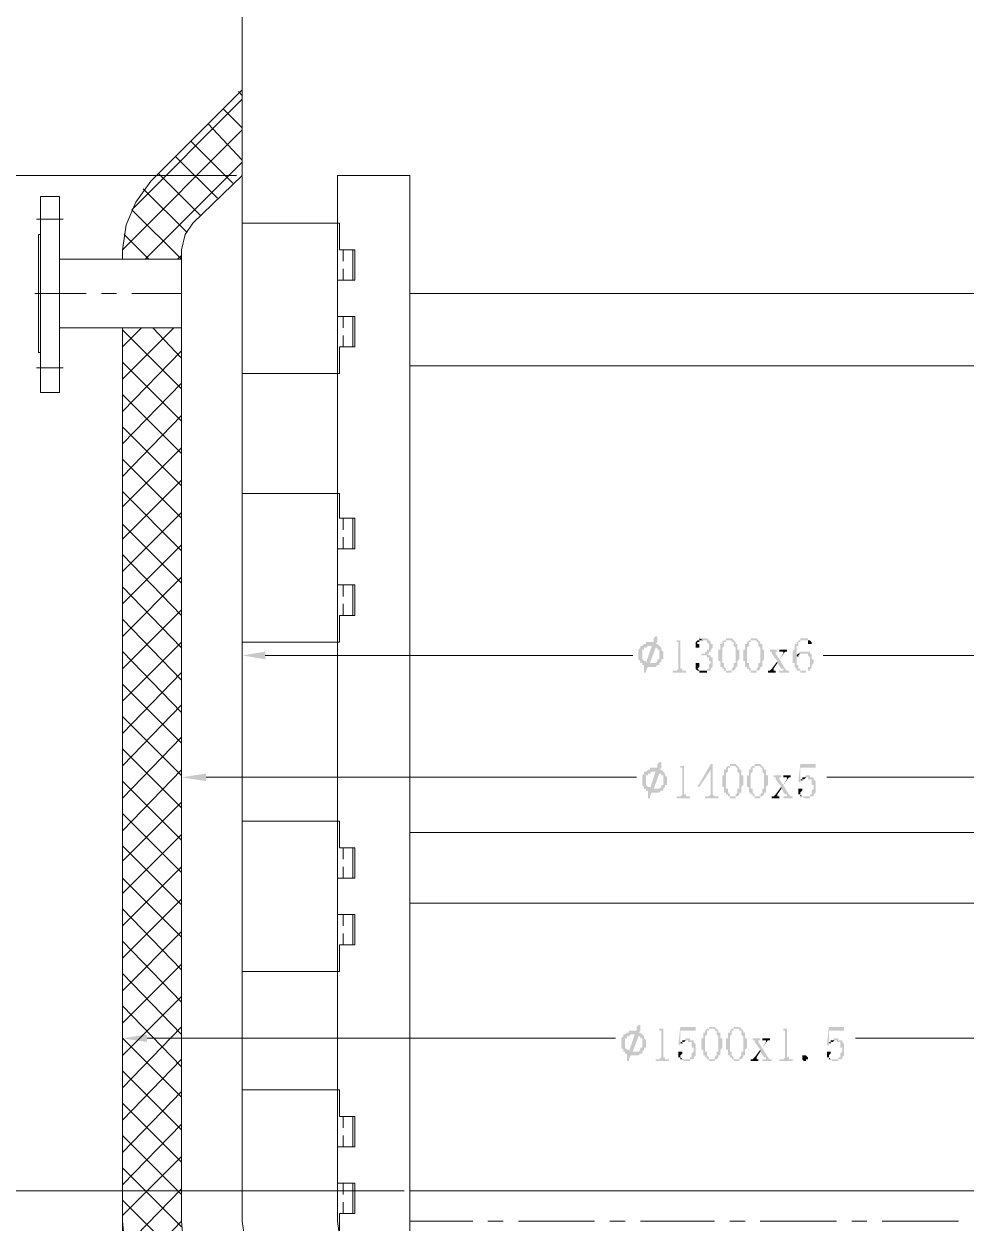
# Model space of a CAD drawing. Header units: millimetres. Extents: x 6 to 291, y 3 to 207.
# Drawn here: x 37.23 to 58.17, y 98.36 to 125.03 of the extents above; entities that cross this region are included whole.
import ezdxf

# ---------------------------------------------------------------- set-up
doc = ezdxf.new("R2010")
doc.units = ezdxf.units.MM

msp = doc.modelspace()

# ---------------------------------------------------------------- hatches: boundary and pattern name
at = {"true_color": 0x00ff00}
h = msp.add_hatch(color=3, dxfattribs=at)
h.dxf.hatch_style = 2
h.paths.add_polyline_path([(51.265526, 111.421333), (51.223192, 111.379), (51.223192, 111.294333), (51.053859, 111.294333), (51.053859, 111.252), (51.011526, 111.252), (50.969192, 111.209667), (50.926859, 111.209667), (50.926859, 111.167333), (50.884526, 111.125), (50.884526, 111.082667), (50.884526, 110.998), (50.884526, 110.913333), (50.926859, 110.871), (50.926859, 110.828667), (51.053859, 110.828667), (51.053859, 110.871), (51.011526, 110.871), (50.969192, 110.913333), (50.969192, 110.955667), (50.969192, 110.998), (50.969192, 111.040333), (50.969192, 111.082667), (50.969192, 111.125), (51.011526, 111.125), (51.011526, 111.167333), (51.053859, 111.167333), (51.096192, 111.209667), (51.350192, 111.209667), (51.307859, 111.252), (51.265526, 111.252), (51.307859, 111.294333), (51.307859, 111.336667), (51.307859, 111.379), (51.307859, 111.421333)])
h = msp.add_hatch(color=3, dxfattribs=at)
h.dxf.hatch_style = 2
h.paths.add_polyline_path([(51.138526, 111.294333), (51.096192, 111.294333), (51.223192, 111.294333), (51.180859, 111.294333)])
h = msp.add_hatch(color=3, dxfattribs=at)
h.dxf.hatch_style = 2
h.paths.add_polyline_path([(51.815859, 111.379), (51.815859, 111.336667), (51.731192, 111.336667), (51.731192, 111.294333), (51.646526, 111.294333), (51.773526, 111.294333), (51.773526, 111.252), (51.773526, 110.701667), (51.731192, 110.659333), (51.646526, 110.659333), (51.646526, 110.617), (51.942859, 110.617), (51.942859, 110.659333), (51.858192, 110.659333), (51.858192, 110.701667), (51.815859, 110.701667), (51.815859, 110.744)])
h = msp.add_hatch(color=3, dxfattribs=at)
h.dxf.hatch_style = 2
h.paths.add_polyline_path([(52.239192, 111.379), (52.239192, 111.336667), (52.196859, 111.336667), (52.154526, 111.294333), (52.154526, 111.252), (52.154526, 111.209667), (52.154526, 111.167333), (52.239192, 111.167333), (52.239192, 111.209667), (52.239192, 111.252), (52.196859, 111.252), (52.196859, 111.294333), (52.239192, 111.294333), (52.239192, 111.336667), (52.323859, 111.336667)])
h = msp.add_hatch(color=3, dxfattribs=at)
h.dxf.hatch_style = 2
h.paths.add_polyline_path([(52.323859, 111.379), (52.239192, 111.379), (52.323859, 111.336667), (52.408526, 111.336667), (52.408526, 111.294333), (52.450859, 111.252), (52.450859, 111.209667), (52.450859, 111.167333), (52.450859, 111.125), (52.408526, 111.125), (52.408526, 111.082667), (52.366192, 111.082667), (52.366192, 111.040333), (52.281526, 111.040333), (52.281526, 110.998), (52.408526, 110.998), (52.408526, 110.955667), (52.450859, 110.955667), (52.450859, 110.913333), (52.450859, 110.871), (52.493192, 110.871), (52.493192, 110.828667), (52.450859, 110.786333), (52.450859, 110.744), (52.450859, 110.701667), (52.408526, 110.701667), (52.408526, 110.659333), (52.323859, 110.659333), (52.493192, 110.659333), (52.493192, 110.701667), (52.535526, 110.744), (52.535526, 110.786333), (52.535526, 110.828667), (52.535526, 110.871), (52.535526, 110.913333), (52.535526, 110.955667), (52.493192, 110.955667), (52.493192, 110.998), (52.450859, 110.998), (52.408526, 111.040333), (52.450859, 111.040333), (52.450859, 111.082667), (52.493192, 111.082667), (52.493192, 111.125), (52.535526, 111.167333), (52.535526, 111.209667), (52.535526, 111.252), (52.493192, 111.252), (52.493192, 111.294333), (52.450859, 111.336667), (52.408526, 111.379), (52.366192, 111.379)])
h = msp.add_hatch(color=3, dxfattribs=at)
h.dxf.hatch_style = 2
h.paths.add_polyline_path([(52.789526, 111.336667), (52.747192, 111.294333), (52.747192, 111.252), (52.704859, 111.252), (52.704859, 111.209667), (52.704859, 111.167333), (52.704859, 111.125), (52.662526, 111.125), (52.662526, 111.082667), (52.662526, 111.040333), (52.662526, 110.998), (52.662526, 110.955667), (52.662526, 110.913333), (52.662526, 110.871), (52.704859, 110.871), (52.704859, 110.828667), (52.704859, 110.786333), (52.704859, 110.744), (52.747192, 110.744), (52.747192, 110.701667), (52.789526, 110.701667), (52.789526, 110.659333), (52.831859, 110.659333), (52.831859, 110.617), (52.958859, 110.617), (52.958859, 110.659333), (53.001192, 110.659333), (52.831859, 110.659333), (52.831859, 110.701667), (52.789526, 110.744), (52.789526, 110.786333), (52.789526, 110.828667), (52.747192, 110.828667), (52.747192, 110.871), (52.747192, 110.913333), (52.747192, 110.955667), (52.747192, 111.040333), (52.747192, 111.082667), (52.747192, 111.125), (52.747192, 111.167333), (52.789526, 111.209667), (52.789526, 111.252), (52.789526, 111.294333), (52.831859, 111.294333), (52.831859, 111.336667), (52.874192, 111.336667)])
h = msp.add_hatch(color=3, dxfattribs=at)
h.dxf.hatch_style = 2
h.paths.add_polyline_path([(52.874192, 111.379), (52.831859, 111.379), (52.831859, 111.336667), (52.789526, 111.336667), (52.958859, 111.336667), (52.958859, 111.294333), (53.001192, 111.294333), (53.001192, 111.252), (53.001192, 111.209667), (53.043526, 111.167333), (53.043526, 111.125), (53.043526, 111.040333), (53.043526, 110.998), (53.043526, 110.913333), (53.043526, 110.871), (53.043526, 110.828667), (53.001192, 110.828667), (53.001192, 110.786333), (53.001192, 110.744), (52.958859, 110.701667), (52.958859, 110.659333), (52.874192, 110.659333), (53.001192, 110.659333), (53.043526, 110.701667), (53.043526, 110.744), (53.085859, 110.744), (53.085859, 110.786333), (53.085859, 110.828667), (53.085859, 110.871), (53.128192, 110.913333), (53.128192, 110.998), (53.128192, 111.040333), (53.128192, 111.125), (53.085859, 111.125), (53.085859, 111.167333), (53.085859, 111.209667), (53.085859, 111.252), (53.043526, 111.252), (53.043526, 111.294333), (53.001192, 111.336667), (52.958859, 111.379), (52.916526, 111.379)])
h = msp.add_hatch(color=3, dxfattribs=at)
h.dxf.hatch_style = 2
h.paths.add_polyline_path([(53.339859, 111.336667), (53.297526, 111.294333), (53.297526, 111.252), (53.255192, 111.252), (53.255192, 111.209667), (53.255192, 111.167333), (53.255192, 111.125), (53.212859, 111.125), (53.212859, 111.082667), (53.212859, 111.040333), (53.212859, 110.998), (53.212859, 110.955667), (53.212859, 110.913333), (53.212859, 110.871), (53.255192, 110.871), (53.255192, 110.828667), (53.255192, 110.786333), (53.255192, 110.744), (53.297526, 110.744), (53.297526, 110.701667), (53.339859, 110.701667), (53.339859, 110.659333), (53.382192, 110.659333), (53.382192, 110.617), (53.509192, 110.617), (53.509192, 110.659333), (53.551526, 110.659333), (53.382192, 110.659333), (53.382192, 110.701667), (53.339859, 110.744), (53.339859, 110.786333), (53.339859, 110.828667), (53.297526, 110.828667), (53.297526, 110.871), (53.297526, 110.913333), (53.297526, 110.955667), (53.297526, 111.040333), (53.297526, 111.082667), (53.297526, 111.125), (53.297526, 111.167333), (53.339859, 111.209667), (53.339859, 111.252), (53.339859, 111.294333), (53.382192, 111.294333), (53.382192, 111.336667), (53.424526, 111.336667)])
h = msp.add_hatch(color=3, dxfattribs=at)
h.dxf.hatch_style = 2
h.paths.add_polyline_path([(53.424526, 111.379), (53.382192, 111.379), (53.382192, 111.336667), (53.339859, 111.336667), (53.509192, 111.336667), (53.509192, 111.294333), (53.551526, 111.294333), (53.551526, 111.252), (53.551526, 111.209667), (53.593859, 111.167333), (53.593859, 111.125), (53.593859, 111.040333), (53.593859, 110.998), (53.593859, 110.913333), (53.593859, 110.871), (53.593859, 110.828667), (53.551526, 110.828667), (53.551526, 110.786333), (53.551526, 110.744), (53.509192, 110.701667), (53.509192, 110.659333), (53.424526, 110.659333), (53.551526, 110.659333), (53.593859, 110.701667), (53.593859, 110.744), (53.636192, 110.744), (53.636192, 110.786333), (53.636192, 110.828667), (53.636192, 110.871), (53.678526, 110.913333), (53.678526, 110.998), (53.678526, 111.040333), (53.678526, 111.125), (53.636192, 111.125), (53.636192, 111.167333), (53.636192, 111.209667), (53.636192, 111.252), (53.593859, 111.252), (53.593859, 111.294333), (53.551526, 111.336667), (53.509192, 111.379), (53.466859, 111.379)])
h = msp.add_hatch(color=3, dxfattribs=at)
h.dxf.hatch_style = 2
h.paths.add_polyline_path([(54.609859, 111.379), (54.482859, 111.379), (54.482859, 111.336667), (54.440526, 111.336667), (54.440526, 111.294333), (54.398192, 111.294333), (54.398192, 111.252), (54.355859, 111.252), (54.355859, 111.209667), (54.355859, 111.167333), (54.355859, 111.125), (54.313526, 111.082667), (54.313526, 111.040333), (54.313526, 110.955667), (54.313526, 110.871), (54.313526, 110.828667), (54.355859, 110.828667), (54.355859, 110.786333), (54.355859, 110.744), (54.398192, 110.701667), (54.398192, 110.659333), (54.567526, 110.659333), (54.482859, 110.659333), (54.482859, 110.701667), (54.440526, 110.701667), (54.440526, 110.744), (54.440526, 110.786333), (54.398192, 110.786333), (54.398192, 110.828667), (54.398192, 110.871), (54.398192, 110.913333), (54.398192, 110.955667), (54.440526, 110.955667), (54.398192, 110.998), (54.398192, 111.125), (54.398192, 111.167333), (54.398192, 111.209667), (54.440526, 111.209667), (54.440526, 111.252), (54.440526, 111.294333), (54.482859, 111.294333), (54.482859, 111.336667), (54.652192, 111.336667), (54.652192, 111.379)])
h = msp.add_hatch(color=3, dxfattribs=at)
h.dxf.hatch_style = 2
h.paths.add_polyline_path([(54.652192, 111.336667), (54.567526, 111.336667), (54.652192, 111.336667), (54.652192, 111.294333), (54.652192, 111.252), (54.736859, 111.252), (54.736859, 111.294333), (54.694526, 111.336667)])
h = msp.add_hatch(color=3, dxfattribs=at)
h.dxf.hatch_style = 2
h.paths.add_polyline_path([(42.587192, 111.082667), (42.587192, 110.913333), (42.079192, 110.998)])
h = msp.add_hatch(color=3, dxfattribs=at)
h.dxf.hatch_style = 2
h.paths.add_polyline_path([(51.350192, 111.209667), (51.138526, 111.209667), (51.180859, 111.209667), (51.053859, 110.828667), (50.926859, 110.828667), (50.969192, 110.828667), (50.969192, 110.786333), (51.138526, 110.828667), (51.265526, 111.167333), (51.392526, 111.167333)])
h = msp.add_hatch(color=3, dxfattribs=at)
h.dxf.hatch_style = 2
h.paths.add_polyline_path([(51.392526, 111.167333), (51.265526, 111.167333), (51.307859, 111.167333), (51.307859, 111.125), (51.350192, 111.125), (51.350192, 111.082667), (51.350192, 110.998), (51.350192, 110.955667), (51.350192, 110.913333), (51.307859, 110.913333), (51.307859, 110.871), (51.265526, 110.828667), (51.138526, 110.828667), (50.969192, 110.786333), (51.011526, 110.786333), (51.011526, 110.744), (51.011526, 110.659333), (51.011526, 110.617), (51.053859, 110.617), (51.053859, 110.659333), (51.096192, 110.744), (51.265526, 110.744), (51.307859, 110.786333), (51.350192, 110.786333), (51.350192, 110.828667), (51.392526, 110.871), (51.392526, 110.913333), (51.434859, 110.913333), (51.434859, 110.955667), (51.434859, 110.998), (51.434859, 111.040333), (51.434859, 111.082667), (51.392526, 111.125)])
h = msp.add_hatch(color=3, dxfattribs=at)
h.dxf.hatch_style = 2
h.paths.add_polyline_path([(53.974859, 111.125), (53.805526, 111.125), (53.805526, 111.082667), (53.847859, 111.082667), (53.847859, 111.040333), (53.974859, 110.871), (53.974859, 110.828667), (54.059526, 110.701667), (54.101859, 110.701667), (54.101859, 110.659333), (54.017192, 110.659333), (54.017192, 110.617), (54.228859, 110.617), (54.228859, 110.659333), (54.186526, 110.659333), (54.144192, 110.701667), (54.017192, 110.913333), (53.932526, 111.040333), (53.932526, 111.082667), (53.974859, 111.082667)])
h = msp.add_hatch(color=3, dxfattribs=at)
h.dxf.hatch_style = 2
h.paths.add_polyline_path([(54.186526, 111.125), (54.017192, 111.125), (54.017192, 111.082667), (54.101859, 111.082667), (54.101859, 111.040333), (54.017192, 110.913333), (54.144192, 111.082667), (54.186526, 111.082667)])
h = msp.add_hatch(color=3, dxfattribs=at)
h.dxf.hatch_style = 2
h.paths.add_polyline_path([(54.440526, 111.040333), (54.398192, 110.998), (54.440526, 110.955667), (54.440526, 110.998), (54.482859, 111.040333), (54.567526, 111.040333)])
h = msp.add_hatch(color=3, dxfattribs=at)
h.dxf.hatch_style = 2
h.paths.add_polyline_path([(54.567526, 111.082667), (54.482859, 111.082667), (54.440526, 111.040333), (54.652192, 111.040333), (54.652192, 110.998), (54.694526, 110.955667), (54.694526, 110.913333), (54.694526, 110.871), (54.694526, 110.828667), (54.694526, 110.744), (54.652192, 110.744), (54.652192, 110.701667), (54.652192, 110.659333), (54.440526, 110.659333), (54.482859, 110.659333), (54.482859, 110.617), (54.609859, 110.617), (54.609859, 110.659333), (54.694526, 110.659333), (54.694526, 110.701667), (54.736859, 110.701667), (54.736859, 110.744), (54.736859, 110.786333), (54.779192, 110.828667), (54.779192, 110.871), (54.779192, 110.913333), (54.736859, 110.913333), (54.736859, 110.955667), (54.736859, 110.998), (54.736859, 111.040333), (54.694526, 111.040333), (54.694526, 111.082667), (54.609859, 111.082667)])
h = msp.add_hatch(color=3, dxfattribs=at)
h.dxf.hatch_style = 2
h.paths.add_polyline_path([(51.223192, 110.744), (51.096192, 110.744), (51.180859, 110.744)])
h = msp.add_hatch(color=3, dxfattribs=at)
h.dxf.hatch_style = 2
h.paths.add_polyline_path([(52.196859, 110.828667), (52.154526, 110.828667), (52.154526, 110.786333), (52.154526, 110.744), (52.154526, 110.701667), (52.196859, 110.659333), (52.239192, 110.659333), (52.239192, 110.617), (52.408526, 110.617), (52.408526, 110.659333), (52.450859, 110.659333), (52.239192, 110.659333), (52.196859, 110.701667), (52.239192, 110.744), (52.239192, 110.786333), (52.239192, 110.828667)])
h = msp.add_hatch(color=3, dxfattribs=at)
h.dxf.hatch_style = 2
h.paths.add_polyline_path([(53.974859, 110.871), (53.847859, 110.701667), (53.805526, 110.659333), (53.763192, 110.659333), (53.763192, 110.617), (53.932526, 110.617), (53.932526, 110.659333), (53.890192, 110.659333), (53.890192, 110.701667), (53.974859, 110.828667)])
h = msp.add_hatch(color=3, dxfattribs=at)
h.dxf.hatch_style = 2
h.paths.add_polyline_path([(51.350192, 108.627333), (51.307859, 108.585), (51.307859, 108.500333), (51.138526, 108.500333), (51.138526, 108.458), (51.096192, 108.458), (51.053859, 108.415667), (51.011526, 108.415667), (51.011526, 108.373333), (50.969192, 108.331), (50.969192, 108.288667), (50.969192, 108.204), (50.969192, 108.119333), (51.011526, 108.077), (51.011526, 108.034667), (51.138526, 108.034667), (51.138526, 108.077), (51.096192, 108.077), (51.053859, 108.119333), (51.053859, 108.161667), (51.053859, 108.204), (51.053859, 108.246333), (51.053859, 108.288667), (51.053859, 108.331), (51.096192, 108.331), (51.096192, 108.373333), (51.138526, 108.373333), (51.180859, 108.415667), (51.434859, 108.415667), (51.392526, 108.458), (51.350192, 108.458), (51.392526, 108.500333), (51.392526, 108.542667), (51.392526, 108.585), (51.392526, 108.627333)])
h = msp.add_hatch(color=3, dxfattribs=at)
h.dxf.hatch_style = 2
h.paths.add_polyline_path([(51.900526, 108.585), (51.900526, 108.542667), (51.815859, 108.542667), (51.815859, 108.500333), (51.731192, 108.500333), (51.858192, 108.500333), (51.858192, 108.458), (51.858192, 107.907667), (51.815859, 107.865333), (51.731192, 107.865333), (51.731192, 107.823), (52.027526, 107.823), (52.027526, 107.865333), (51.942859, 107.865333), (51.942859, 107.907667), (51.900526, 107.907667), (51.900526, 107.95)])
h = msp.add_hatch(color=3, dxfattribs=at)
h.dxf.hatch_style = 2
h.paths.add_polyline_path([(52.535526, 108.585), (52.493192, 108.585), (52.196859, 108.077), (52.493192, 108.077), (52.493192, 107.907667), (52.450859, 107.865333), (52.366192, 107.865333), (52.366192, 107.823), (52.662526, 107.823), (52.662526, 107.865333), (52.577859, 107.865333), (52.535526, 107.907667), (52.535526, 108.077), (52.662526, 108.077), (52.239192, 108.077), (52.493192, 108.458)])
h = msp.add_hatch(color=3, dxfattribs=at)
h.dxf.hatch_style = 2
h.paths.add_polyline_path([(52.535526, 108.585), (52.493192, 108.458), (52.493192, 108.077), (52.239192, 108.077), (52.535526, 108.077)])
h = msp.add_hatch(color=3, dxfattribs=at)
h.dxf.hatch_style = 2
h.paths.add_polyline_path([(52.958859, 108.585), (52.916526, 108.585), (52.916526, 108.542667), (52.874192, 108.542667), (53.043526, 108.542667), (53.043526, 108.500333), (53.085859, 108.500333), (53.085859, 108.458), (53.085859, 108.415667), (53.128192, 108.373333), (53.128192, 108.331), (53.128192, 108.246333), (53.128192, 108.204), (53.128192, 108.119333), (53.128192, 108.077), (53.128192, 108.034667), (53.085859, 108.034667), (53.085859, 107.992333), (53.085859, 107.95), (53.043526, 107.907667), (53.043526, 107.865333), (52.958859, 107.865333), (53.085859, 107.865333), (53.128192, 107.907667), (53.128192, 107.95), (53.170526, 107.95), (53.170526, 107.992333), (53.170526, 108.034667), (53.170526, 108.077), (53.212859, 108.119333), (53.212859, 108.204), (53.212859, 108.246333), (53.212859, 108.331), (53.170526, 108.331), (53.170526, 108.373333), (53.170526, 108.415667), (53.170526, 108.458), (53.128192, 108.458), (53.128192, 108.500333), (53.085859, 108.542667), (53.043526, 108.585), (53.001192, 108.585)])
h = msp.add_hatch(color=3, dxfattribs=at)
h.dxf.hatch_style = 2
h.paths.add_polyline_path([(53.509192, 108.585), (53.466859, 108.585), (53.466859, 108.542667), (53.424526, 108.542667), (53.593859, 108.542667), (53.593859, 108.500333), (53.636192, 108.500333), (53.636192, 108.458), (53.636192, 108.415667), (53.678526, 108.373333), (53.678526, 108.331), (53.678526, 108.246333), (53.678526, 108.204), (53.678526, 108.119333), (53.678526, 108.077), (53.678526, 108.034667), (53.636192, 108.034667), (53.636192, 107.992333), (53.636192, 107.95), (53.593859, 107.907667), (53.593859, 107.865333), (53.509192, 107.865333), (53.636192, 107.865333), (53.678526, 107.907667), (53.678526, 107.95), (53.720859, 107.95), (53.720859, 107.992333), (53.720859, 108.034667), (53.720859, 108.077), (53.763192, 108.119333), (53.763192, 108.204), (53.763192, 108.246333), (53.763192, 108.331), (53.720859, 108.331), (53.720859, 108.373333), (53.720859, 108.415667), (53.720859, 108.458), (53.678526, 108.458), (53.678526, 108.500333), (53.636192, 108.542667), (53.593859, 108.585), (53.551526, 108.585)])
h = msp.add_hatch(color=3, dxfattribs=at)
h.dxf.hatch_style = 2
h.paths.add_polyline_path([(54.821526, 108.585), (54.482859, 108.585), (54.440526, 108.204), (54.482859, 108.161667), (54.482859, 108.204), (54.525192, 108.204), (54.482859, 108.246333), (54.482859, 108.500333), (54.821526, 108.500333)])
h = msp.add_hatch(color=3, dxfattribs=at)
h.dxf.hatch_style = 2
h.paths.add_polyline_path([(41.274859, 108.373333), (41.274859, 108.204), (40.724526, 108.288667)])
h = msp.add_hatch(color=3, dxfattribs=at)
h.dxf.hatch_style = 2
h.paths.add_polyline_path([(51.434859, 108.415667), (51.223192, 108.415667), (51.265526, 108.415667), (51.138526, 108.034667), (51.011526, 108.034667), (51.053859, 108.034667), (51.053859, 107.992333), (51.223192, 108.034667), (51.350192, 108.373333), (51.477192, 108.373333)])
h = msp.add_hatch(color=3, dxfattribs=at)
h.dxf.hatch_style = 2
h.paths.add_polyline_path([(51.477192, 108.373333), (51.350192, 108.373333), (51.392526, 108.373333), (51.392526, 108.331), (51.434859, 108.331), (51.434859, 108.288667), (51.434859, 108.204), (51.434859, 108.161667), (51.434859, 108.119333), (51.392526, 108.119333), (51.392526, 108.077), (51.350192, 108.034667), (51.223192, 108.034667), (51.053859, 107.992333), (51.096192, 107.992333), (51.096192, 107.95), (51.096192, 107.865333), (51.096192, 107.823), (51.138526, 107.823), (51.138526, 107.865333), (51.180859, 107.95), (51.350192, 107.95), (51.392526, 107.992333), (51.434859, 107.992333), (51.434859, 108.034667), (51.477192, 108.077), (51.477192, 108.119333), (51.519526, 108.119333), (51.519526, 108.161667), (51.519526, 108.204), (51.519526, 108.246333), (51.519526, 108.288667), (51.477192, 108.331)])
h = msp.add_hatch(color=3, dxfattribs=at)
h.dxf.hatch_style = 2
h.paths.add_polyline_path([(51.223192, 108.500333), (51.180859, 108.500333), (51.307859, 108.500333), (51.265526, 108.500333)])
h = msp.add_hatch(color=3, dxfattribs=at)
h.dxf.hatch_style = 2
h.paths.add_polyline_path([(52.874192, 108.542667), (52.831859, 108.500333), (52.831859, 108.458), (52.789526, 108.458), (52.789526, 108.415667), (52.789526, 108.373333), (52.789526, 108.331), (52.747192, 108.331), (52.747192, 108.288667), (52.747192, 108.246333), (52.747192, 108.204), (52.747192, 108.161667), (52.747192, 108.119333), (52.747192, 108.077), (52.789526, 108.077), (52.789526, 108.034667), (52.789526, 107.992333), (52.789526, 107.95), (52.831859, 107.95), (52.831859, 107.907667), (52.874192, 107.907667), (52.874192, 107.865333), (52.916526, 107.865333), (52.916526, 107.823), (53.043526, 107.823), (53.043526, 107.865333), (53.085859, 107.865333), (52.916526, 107.865333), (52.916526, 107.907667), (52.874192, 107.95), (52.874192, 107.992333), (52.874192, 108.034667), (52.831859, 108.034667), (52.831859, 108.077), (52.831859, 108.119333), (52.831859, 108.161667), (52.831859, 108.246333), (52.831859, 108.288667), (52.831859, 108.331), (52.831859, 108.373333), (52.874192, 108.415667), (52.874192, 108.458), (52.874192, 108.500333), (52.916526, 108.500333), (52.916526, 108.542667), (52.958859, 108.542667)])
h = msp.add_hatch(color=3, dxfattribs=at)
h.dxf.hatch_style = 2
h.paths.add_polyline_path([(53.424526, 108.542667), (53.382192, 108.500333), (53.382192, 108.458), (53.339859, 108.458), (53.339859, 108.415667), (53.339859, 108.373333), (53.339859, 108.331), (53.297526, 108.331), (53.297526, 108.288667), (53.297526, 108.246333), (53.297526, 108.204), (53.297526, 108.161667), (53.297526, 108.119333), (53.297526, 108.077), (53.339859, 108.077), (53.339859, 108.034667), (53.339859, 107.992333), (53.339859, 107.95), (53.382192, 107.95), (53.382192, 107.907667), (53.424526, 107.907667), (53.424526, 107.865333), (53.466859, 107.865333), (53.466859, 107.823), (53.593859, 107.823), (53.593859, 107.865333), (53.636192, 107.865333), (53.466859, 107.865333), (53.466859, 107.907667), (53.424526, 107.95), (53.424526, 107.992333), (53.424526, 108.034667), (53.382192, 108.034667), (53.382192, 108.077), (53.382192, 108.119333), (53.382192, 108.161667), (53.382192, 108.246333), (53.382192, 108.288667), (53.382192, 108.331), (53.382192, 108.373333), (53.424526, 108.415667), (53.424526, 108.458), (53.424526, 108.500333), (53.466859, 108.500333), (53.466859, 108.542667), (53.509192, 108.542667)])
h = msp.add_hatch(color=3, dxfattribs=at)
h.dxf.hatch_style = 2
h.paths.add_polyline_path([(54.059526, 108.331), (53.890192, 108.331), (53.890192, 108.288667), (53.932526, 108.288667), (53.932526, 108.246333), (54.059526, 108.077), (54.059526, 108.034667), (54.144192, 107.907667), (54.186526, 107.907667), (54.186526, 107.865333), (54.101859, 107.865333), (54.101859, 107.823), (54.313526, 107.823), (54.313526, 107.865333), (54.271192, 107.865333), (54.228859, 107.907667), (54.101859, 108.119333), (54.017192, 108.246333), (54.017192, 108.288667), (54.059526, 108.288667)])
h = msp.add_hatch(color=3, dxfattribs=at)
h.dxf.hatch_style = 2
h.paths.add_polyline_path([(54.271192, 108.331), (54.101859, 108.331), (54.101859, 108.288667), (54.186526, 108.288667), (54.186526, 108.246333), (54.101859, 108.119333), (54.228859, 108.288667), (54.271192, 108.288667)])
h = msp.add_hatch(color=3, dxfattribs=at)
h.dxf.hatch_style = 2
h.paths.add_polyline_path([(54.525192, 108.288667), (54.525192, 108.246333), (54.482859, 108.246333), (54.525192, 108.204), (54.525192, 108.246333), (54.567526, 108.246333), (54.609859, 108.288667)])
h = msp.add_hatch(color=3, dxfattribs=at)
h.dxf.hatch_style = 2
h.paths.add_polyline_path([(54.652192, 108.331), (54.609859, 108.331), (54.567526, 108.288667), (54.525192, 108.288667), (54.652192, 108.288667), (54.652192, 108.246333), (54.736859, 108.246333), (54.736859, 108.204), (54.736859, 108.161667), (54.736859, 108.119333), (54.779192, 108.119333), (54.779192, 108.077), (54.779192, 108.034667), (54.736859, 107.992333), (54.736859, 107.95), (54.736859, 107.907667), (54.694526, 107.907667), (54.694526, 107.865333), (54.525192, 107.865333), (54.567526, 107.823), (54.694526, 107.823), (54.694526, 107.865333), (54.779192, 107.865333), (54.779192, 107.907667), (54.821526, 107.95), (54.821526, 107.992333), (54.821526, 108.077), (54.821526, 108.119333), (54.821526, 108.161667), (54.821526, 108.204), (54.779192, 108.246333), (54.779192, 108.288667), (54.694526, 108.288667), (54.694526, 108.331)])
h = msp.add_hatch(color=3, dxfattribs=at)
h.dxf.hatch_style = 2
h.paths.add_polyline_path([(54.059526, 108.077), (53.932526, 107.907667), (53.890192, 107.865333), (53.847859, 107.865333), (53.847859, 107.823), (54.017192, 107.823), (54.017192, 107.865333), (53.974859, 107.865333), (53.974859, 107.907667), (54.059526, 108.034667)])
h = msp.add_hatch(color=3, dxfattribs=at)
h.dxf.hatch_style = 2
h.paths.add_polyline_path([(54.482859, 108.034667), (54.440526, 108.034667), (54.440526, 107.992333), (54.440526, 107.95), (54.440526, 107.907667), (54.482859, 107.907667), (54.482859, 107.865333), (54.609859, 107.865333), (54.525192, 107.865333), (54.482859, 107.907667), (54.482859, 107.95), (54.525192, 107.992333), (54.525192, 108.034667)])
h = msp.add_hatch(color=3, dxfattribs=at)
h.dxf.hatch_style = 2
h.paths.add_polyline_path([(51.307859, 107.95), (51.180859, 107.95), (51.265526, 107.95)])
h = msp.add_hatch(color=3, dxfattribs=at)
h.dxf.hatch_style = 2
h.paths.add_polyline_path([(50.884526, 102.785333), (50.842192, 102.743), (50.842192, 102.658333), (50.672859, 102.658333), (50.672859, 102.616), (50.630526, 102.616), (50.588192, 102.573667), (50.545859, 102.573667), (50.545859, 102.531333), (50.503526, 102.489), (50.503526, 102.446667), (50.503526, 102.362), (50.503526, 102.277333), (50.545859, 102.235), (50.545859, 102.192667), (50.672859, 102.192667), (50.672859, 102.235), (50.630526, 102.235), (50.588192, 102.277333), (50.588192, 102.319667), (50.588192, 102.362), (50.588192, 102.404333), (50.588192, 102.446667), (50.588192, 102.489), (50.630526, 102.489), (50.630526, 102.531333), (50.672859, 102.531333), (50.715192, 102.573667), (50.969192, 102.573667), (50.926859, 102.616), (50.884526, 102.616), (50.926859, 102.658333), (50.926859, 102.700667), (50.926859, 102.743), (50.926859, 102.785333)])
h = msp.add_hatch(color=3, dxfattribs=at)
h.dxf.hatch_style = 2
h.paths.add_polyline_path([(51.434859, 102.743), (51.434859, 102.700667), (51.350192, 102.700667), (51.350192, 102.658333), (51.265526, 102.658333), (51.392526, 102.658333), (51.392526, 102.616), (51.392526, 102.065667), (51.350192, 102.023333), (51.265526, 102.023333), (51.265526, 101.981), (51.561859, 101.981), (51.561859, 102.023333), (51.477192, 102.023333), (51.477192, 102.065667), (51.434859, 102.065667), (51.434859, 102.108)])
h = msp.add_hatch(color=3, dxfattribs=at)
h.dxf.hatch_style = 2
h.paths.add_polyline_path([(52.154526, 102.743), (51.815859, 102.743), (51.773526, 102.362), (51.815859, 102.319667), (51.815859, 102.362), (51.858192, 102.362), (51.815859, 102.404333), (51.815859, 102.658333), (52.154526, 102.658333)])
h = msp.add_hatch(color=3, dxfattribs=at)
h.dxf.hatch_style = 2
h.paths.add_polyline_path([(52.408526, 102.700667), (52.366192, 102.658333), (52.366192, 102.616), (52.323859, 102.616), (52.323859, 102.573667), (52.323859, 102.531333), (52.323859, 102.489), (52.281526, 102.489), (52.281526, 102.446667), (52.281526, 102.404333), (52.281526, 102.362), (52.281526, 102.319667), (52.281526, 102.277333), (52.281526, 102.235), (52.323859, 102.235), (52.323859, 102.192667), (52.323859, 102.150333), (52.323859, 102.108), (52.366192, 102.108), (52.366192, 102.065667), (52.408526, 102.065667), (52.408526, 102.023333), (52.450859, 102.023333), (52.450859, 101.981), (52.577859, 101.981), (52.577859, 102.023333), (52.620192, 102.023333), (52.450859, 102.023333), (52.450859, 102.065667), (52.408526, 102.108), (52.408526, 102.150333), (52.408526, 102.192667), (52.366192, 102.192667), (52.366192, 102.235), (52.366192, 102.277333), (52.366192, 102.319667), (52.366192, 102.404333), (52.366192, 102.446667), (52.366192, 102.489), (52.366192, 102.531333), (52.408526, 102.573667), (52.408526, 102.616), (52.408526, 102.658333), (52.450859, 102.658333), (52.450859, 102.700667), (52.493192, 102.700667)])
h = msp.add_hatch(color=3, dxfattribs=at)
h.dxf.hatch_style = 2
h.paths.add_polyline_path([(52.493192, 102.743), (52.450859, 102.743), (52.450859, 102.700667), (52.408526, 102.700667), (52.577859, 102.700667), (52.577859, 102.658333), (52.620192, 102.658333), (52.620192, 102.616), (52.620192, 102.573667), (52.662526, 102.531333), (52.662526, 102.489), (52.662526, 102.404333), (52.662526, 102.362), (52.662526, 102.277333), (52.662526, 102.235), (52.662526, 102.192667), (52.620192, 102.192667), (52.620192, 102.150333), (52.620192, 102.108), (52.577859, 102.065667), (52.577859, 102.023333), (52.493192, 102.023333), (52.620192, 102.023333), (52.662526, 102.065667), (52.662526, 102.108), (52.704859, 102.108), (52.704859, 102.150333), (52.704859, 102.192667), (52.704859, 102.235), (52.747192, 102.277333), (52.747192, 102.362), (52.747192, 102.404333), (52.747192, 102.489), (52.704859, 102.489), (52.704859, 102.531333), (52.704859, 102.573667), (52.704859, 102.616), (52.662526, 102.616), (52.662526, 102.658333), (52.620192, 102.700667), (52.577859, 102.743), (52.535526, 102.743)])
h = msp.add_hatch(color=3, dxfattribs=at)
h.dxf.hatch_style = 2
h.paths.add_polyline_path([(52.958859, 102.700667), (52.916526, 102.658333), (52.916526, 102.616), (52.874192, 102.616), (52.874192, 102.573667), (52.874192, 102.531333), (52.874192, 102.489), (52.831859, 102.489), (52.831859, 102.446667), (52.831859, 102.404333), (52.831859, 102.362), (52.831859, 102.319667), (52.831859, 102.277333), (52.831859, 102.235), (52.874192, 102.235), (52.874192, 102.192667), (52.874192, 102.150333), (52.874192, 102.108), (52.916526, 102.108), (52.916526, 102.065667), (52.958859, 102.065667), (52.958859, 102.023333), (53.001192, 102.023333), (53.001192, 101.981), (53.128192, 101.981), (53.128192, 102.023333), (53.170526, 102.023333), (53.001192, 102.023333), (53.001192, 102.065667), (52.958859, 102.108), (52.958859, 102.150333), (52.958859, 102.192667), (52.916526, 102.192667), (52.916526, 102.235), (52.916526, 102.277333), (52.916526, 102.319667), (52.916526, 102.404333), (52.916526, 102.446667), (52.916526, 102.489), (52.916526, 102.531333), (52.958859, 102.573667), (52.958859, 102.616), (52.958859, 102.658333), (53.001192, 102.658333), (53.001192, 102.700667), (53.043526, 102.700667)])
h = msp.add_hatch(color=3, dxfattribs=at)
h.dxf.hatch_style = 2
h.paths.add_polyline_path([(53.043526, 102.743), (53.001192, 102.743), (53.001192, 102.700667), (52.958859, 102.700667), (53.128192, 102.700667), (53.128192, 102.658333), (53.170526, 102.658333), (53.170526, 102.616), (53.170526, 102.573667), (53.212859, 102.531333), (53.212859, 102.489), (53.212859, 102.404333), (53.212859, 102.362), (53.212859, 102.277333), (53.212859, 102.235), (53.212859, 102.192667), (53.170526, 102.192667), (53.170526, 102.150333), (53.170526, 102.108), (53.128192, 102.065667), (53.128192, 102.023333), (53.043526, 102.023333), (53.170526, 102.023333), (53.212859, 102.065667), (53.212859, 102.108), (53.255192, 102.108), (53.255192, 102.150333), (53.255192, 102.192667), (53.255192, 102.235), (53.297526, 102.277333), (53.297526, 102.362), (53.297526, 102.404333), (53.297526, 102.489), (53.255192, 102.489), (53.255192, 102.531333), (53.255192, 102.573667), (53.255192, 102.616), (53.212859, 102.616), (53.212859, 102.658333), (53.170526, 102.700667), (53.128192, 102.743), (53.085859, 102.743)])
h = msp.add_hatch(color=3, dxfattribs=at)
h.dxf.hatch_style = 2
h.paths.add_polyline_path([(54.186526, 102.743), (54.186526, 102.700667), (54.101859, 102.700667), (54.101859, 102.658333), (54.017192, 102.658333), (54.144192, 102.658333), (54.144192, 102.616), (54.144192, 102.065667), (54.101859, 102.023333), (54.017192, 102.023333), (54.017192, 101.981), (54.313526, 101.981), (54.313526, 102.023333), (54.228859, 102.023333), (54.228859, 102.065667), (54.186526, 102.065667), (54.186526, 102.108)])
h = msp.add_hatch(color=3, dxfattribs=at)
h.dxf.hatch_style = 2
h.paths.add_polyline_path([(55.456526, 102.743), (55.117859, 102.743), (55.075526, 102.362), (55.117859, 102.319667), (55.117859, 102.362), (55.160192, 102.362), (55.117859, 102.404333), (55.117859, 102.658333), (55.456526, 102.658333)])
h = msp.add_hatch(color=3, dxfattribs=at)
h.dxf.hatch_style = 2
h.paths.add_polyline_path([(39.962526, 102.573667), (39.962526, 102.404333), (39.412192, 102.489)])
h = msp.add_hatch(color=3, dxfattribs=at)
h.dxf.hatch_style = 2
h.paths.add_polyline_path([(50.969192, 102.573667), (50.757526, 102.573667), (50.799859, 102.573667), (50.672859, 102.192667), (50.545859, 102.192667), (50.588192, 102.192667), (50.588192, 102.150333), (50.757526, 102.192667), (50.884526, 102.531333), (51.011526, 102.531333)])
h = msp.add_hatch(color=3, dxfattribs=at)
h.dxf.hatch_style = 2
h.paths.add_polyline_path([(51.011526, 102.531333), (50.884526, 102.531333), (50.926859, 102.531333), (50.926859, 102.489), (50.969192, 102.489), (50.969192, 102.446667), (50.969192, 102.362), (50.969192, 102.319667), (50.969192, 102.277333), (50.926859, 102.277333), (50.926859, 102.235), (50.884526, 102.192667), (50.757526, 102.192667), (50.588192, 102.150333), (50.630526, 102.150333), (50.630526, 102.108), (50.630526, 102.023333), (50.630526, 101.981), (50.672859, 101.981), (50.672859, 102.023333), (50.715192, 102.108), (50.884526, 102.108), (50.926859, 102.150333), (50.969192, 102.150333), (50.969192, 102.192667), (51.011526, 102.235), (51.011526, 102.277333), (51.053859, 102.277333), (51.053859, 102.319667), (51.053859, 102.362), (51.053859, 102.404333), (51.053859, 102.446667), (51.011526, 102.489)])
h = msp.add_hatch(color=3, dxfattribs=at)
h.dxf.hatch_style = 2
h.paths.add_polyline_path([(50.757526, 102.658333), (50.715192, 102.658333), (50.842192, 102.658333), (50.799859, 102.658333)])
h = msp.add_hatch(color=3, dxfattribs=at)
h.dxf.hatch_style = 2
h.paths.add_polyline_path([(51.858192, 102.446667), (51.858192, 102.404333), (51.815859, 102.404333), (51.858192, 102.362), (51.858192, 102.404333), (51.900526, 102.404333), (51.942859, 102.446667)])
h = msp.add_hatch(color=3, dxfattribs=at)
h.dxf.hatch_style = 2
h.paths.add_polyline_path([(51.985192, 102.489), (51.942859, 102.489), (51.900526, 102.446667), (51.858192, 102.446667), (51.985192, 102.446667), (51.985192, 102.404333), (52.069859, 102.404333), (52.069859, 102.362), (52.069859, 102.319667), (52.069859, 102.277333), (52.112192, 102.277333), (52.112192, 102.235), (52.112192, 102.192667), (52.069859, 102.150333), (52.069859, 102.108), (52.069859, 102.065667), (52.027526, 102.065667), (52.027526, 102.023333), (51.858192, 102.023333), (51.900526, 101.981), (52.027526, 101.981), (52.027526, 102.023333), (52.112192, 102.023333), (52.112192, 102.065667), (52.154526, 102.108), (52.154526, 102.150333), (52.154526, 102.235), (52.154526, 102.277333), (52.154526, 102.319667), (52.154526, 102.362), (52.112192, 102.404333), (52.112192, 102.446667), (52.027526, 102.446667), (52.027526, 102.489)])
h = msp.add_hatch(color=3, dxfattribs=at)
h.dxf.hatch_style = 2
h.paths.add_polyline_path([(53.593859, 102.489), (53.424526, 102.489), (53.424526, 102.446667), (53.466859, 102.446667), (53.466859, 102.404333), (53.593859, 102.235), (53.593859, 102.192667), (53.678526, 102.065667), (53.720859, 102.065667), (53.720859, 102.023333), (53.636192, 102.023333), (53.636192, 101.981), (53.847859, 101.981), (53.847859, 102.023333), (53.805526, 102.023333), (53.763192, 102.065667), (53.636192, 102.277333), (53.551526, 102.404333), (53.551526, 102.446667), (53.593859, 102.446667)])
h = msp.add_hatch(color=3, dxfattribs=at)
h.dxf.hatch_style = 2
h.paths.add_polyline_path([(53.805526, 102.489), (53.636192, 102.489), (53.636192, 102.446667), (53.720859, 102.446667), (53.720859, 102.404333), (53.636192, 102.277333), (53.763192, 102.446667), (53.805526, 102.446667)])
h = msp.add_hatch(color=3, dxfattribs=at)
h.dxf.hatch_style = 2
h.paths.add_polyline_path([(55.160192, 102.446667), (55.160192, 102.404333), (55.117859, 102.404333), (55.160192, 102.362), (55.160192, 102.404333), (55.202526, 102.404333), (55.244859, 102.446667)])
h = msp.add_hatch(color=3, dxfattribs=at)
h.dxf.hatch_style = 2
h.paths.add_polyline_path([(55.287192, 102.489), (55.244859, 102.489), (55.202526, 102.446667), (55.160192, 102.446667), (55.287192, 102.446667), (55.287192, 102.404333), (55.371859, 102.404333), (55.371859, 102.362), (55.371859, 102.319667), (55.371859, 102.277333), (55.414192, 102.277333), (55.414192, 102.235), (55.414192, 102.192667), (55.371859, 102.150333), (55.371859, 102.108), (55.371859, 102.065667), (55.329526, 102.065667), (55.329526, 102.023333), (55.160192, 102.023333), (55.202526, 101.981), (55.329526, 101.981), (55.329526, 102.023333), (55.414192, 102.023333), (55.414192, 102.065667), (55.456526, 102.108), (55.456526, 102.150333), (55.456526, 102.235), (55.456526, 102.277333), (55.456526, 102.319667), (55.456526, 102.362), (55.414192, 102.404333), (55.414192, 102.446667), (55.329526, 102.446667), (55.329526, 102.489)])
h = msp.add_hatch(color=3, dxfattribs=at)
h.dxf.hatch_style = 2
h.paths.add_polyline_path([(51.815859, 102.192667), (51.773526, 102.192667), (51.773526, 102.150333), (51.773526, 102.108), (51.773526, 102.065667), (51.815859, 102.065667), (51.815859, 102.023333), (51.942859, 102.023333), (51.858192, 102.023333), (51.815859, 102.065667), (51.815859, 102.108), (51.858192, 102.150333), (51.858192, 102.192667)])
h = msp.add_hatch(color=3, dxfattribs=at)
h.dxf.hatch_style = 2
h.paths.add_polyline_path([(53.593859, 102.235), (53.466859, 102.065667), (53.424526, 102.023333), (53.382192, 102.023333), (53.382192, 101.981), (53.551526, 101.981), (53.551526, 102.023333), (53.509192, 102.023333), (53.509192, 102.065667), (53.593859, 102.192667)])
h = msp.add_hatch(color=3, dxfattribs=at)
h.dxf.hatch_style = 2
h.paths.add_polyline_path([(55.117859, 102.192667), (55.075526, 102.192667), (55.075526, 102.150333), (55.075526, 102.108), (55.075526, 102.065667), (55.117859, 102.065667), (55.117859, 102.023333), (55.244859, 102.023333), (55.160192, 102.023333), (55.117859, 102.065667), (55.117859, 102.108), (55.160192, 102.150333), (55.160192, 102.192667)])
h = msp.add_hatch(color=3, dxfattribs=at)
h.dxf.hatch_style = 2
h.paths.add_polyline_path([(50.842192, 102.108), (50.715192, 102.108), (50.799859, 102.108)])
h = msp.add_hatch(color=3, dxfattribs=at)
h.dxf.hatch_style = 2
h.paths.add_polyline_path([(54.567526, 101.981), (54.525192, 102.023333), (54.525192, 102.065667), (54.525192, 102.108), (54.609859, 102.108), (54.652192, 102.065667), (54.652192, 102.023333), (54.609859, 102.023333), (54.609859, 101.981)])

# ---------------------------------------------------------------- linework, layer by layer
at = {"color": 7, "lineweight": 0}
for points in [[(42.079192, 98.425), (42.079192, 139.615333)], [(42.079192, 123.571), (40.047192, 121.539)], [(42.079192, 121.666), (40.978526, 120.607667)], [(44.195859, 98.425), (44.195859, 121.666)], [(44.195859, 121.666), (45.804526, 121.666)], [(45.804526, 98.425), (45.804526, 121.666)], [(40.047192, 121.539), (39.708526, 121.073333), (39.496859, 120.565333), (39.412192, 120.015)], [(38.015192, 121.200333), (37.591859, 121.200333)], [(37.591859, 116.84), (37.591859, 121.200333)], [(38.015192, 121.200333), (38.015192, 116.84)], [(40.978526, 120.607667), (40.809192, 120.353667), (40.724526, 120.015)], [(42.079192, 117.263333), (42.079192, 120.607667), (44.238192, 120.607667)], [(44.238192, 120.607667), (44.238192, 120.015)], [(37.591859, 120.353667), (37.549526, 120.353667)], [(37.549526, 117.729), (37.549526, 120.353667)], [(39.412192, 119.803333), (39.412192, 120.015)], [(40.724526, 98.425), (40.724526, 120.015)], [(44.576859, 120.015), (44.238192, 120.015)], [(44.534526, 119.337667), (44.534526, 120.015)], [(44.576859, 120.015), (44.576859, 119.337667)], [(38.015192, 119.803333), (40.724526, 119.803333)], [(44.195859, 119.337667), (44.195859, 118.533333)], [(44.576859, 119.337667), (44.195859, 119.337667)], [(45.804526, 119.041333), (58.504526, 119.041333)], [(44.576859, 118.533333), (44.195859, 118.533333)], [(44.534526, 118.533333), (44.534526, 117.856)], [(44.576859, 118.533333), (44.576859, 117.856)], [(40.724526, 118.279333), (38.015192, 118.279333)], [(39.412192, 98.425), (39.412192, 118.279333)], [(37.591859, 117.729), (37.549526, 117.729)], [(44.576859, 117.856), (44.238192, 117.856)], [(44.238192, 117.263333), (44.238192, 117.856)], [(45.804526, 117.432667), (58.504526, 117.432667)], [(44.238192, 117.263333), (42.079192, 117.263333)], [(38.015192, 116.84), (37.591859, 116.84)], [(42.079192, 111.294333), (42.079192, 114.596333), (44.238192, 114.596333)], [(44.238192, 114.596333), (44.238192, 114.046)], [(44.576859, 114.046), (44.238192, 114.046)], [(44.534526, 113.368667), (44.534526, 114.046)], [(44.576859, 114.046), (44.576859, 113.368667)], [(44.195859, 113.368667), (44.195859, 112.564333)], [(44.576859, 113.368667), (44.195859, 113.368667)], [(44.576859, 112.564333), (44.195859, 112.564333)], [(44.534526, 112.564333), (44.534526, 111.887)], [(44.576859, 112.564333), (44.576859, 111.887)], [(44.576859, 111.887), (44.238192, 111.887)], [(44.238192, 111.294333), (44.238192, 111.887)], [(44.238192, 111.294333), (42.079192, 111.294333)], [(42.079192, 103.970667), (42.079192, 107.315), (44.238192, 107.315)], [(44.238192, 107.315), (44.238192, 106.722333)], [(45.804526, 107.061), (58.504526, 107.061)], [(44.576859, 106.722333), (44.238192, 106.722333)], [(44.534526, 106.045), (44.534526, 106.722333)], [(44.576859, 106.722333), (44.576859, 106.045)], [(44.195859, 106.045), (44.195859, 105.240667)], [(44.576859, 106.045), (44.195859, 106.045)], [(45.804526, 105.494667), (58.504526, 105.494667)], [(44.576859, 105.240667), (44.195859, 105.240667)], [(44.534526, 105.240667), (44.534526, 104.563333)], [(44.576859, 105.240667), (44.576859, 104.563333)], [(44.576859, 104.563333), (44.238192, 104.563333)], [(44.238192, 103.970667), (44.238192, 104.563333)], [(44.238192, 103.970667), (42.079192, 103.970667)], [(42.079192, 98.425), (42.079192, 101.346), (44.238192, 101.346)], [(44.238192, 101.346), (44.238192, 100.753333)], [(44.576859, 100.753333), (44.238192, 100.753333)], [(44.534526, 100.076), (44.534526, 100.753333)], [(44.576859, 100.753333), (44.576859, 100.076)], [(44.195859, 100.076), (44.195859, 99.271667)], [(44.576859, 100.076), (44.195859, 100.076)], [(44.576859, 99.271667), (44.195859, 99.271667)], [(44.534526, 99.271667), (44.534526, 98.594333)], [(44.576859, 99.271667), (44.576859, 98.594333)], [(76.623192, 99.102333), (45.804526, 99.102333)], [(39.412192, 73.279), (39.412192, 98.425)], [(57.996526, 87.164333), (54.567526, 87.460667), (52.874192, 87.714667), (51.265526, 88.053333), (49.699192, 88.476667), (48.175192, 88.984667), (46.778192, 89.577333), (45.423526, 90.212333), (44.195859, 90.932), (43.052859, 91.778667), (42.079192, 92.667667), (41.190192, 93.641333), (40.428192, 94.699667), (39.877859, 95.885), (39.539192, 97.155), (39.412192, 98.425)], [(55.033192, 88.730667), (52.196859, 89.238667), (49.529859, 89.916), (48.302192, 90.381667), (47.116859, 90.847333), (46.016192, 91.397667), (45.000192, 91.990333), (44.111192, 92.625333), (43.264526, 93.345), (42.544859, 94.064667), (41.909859, 94.869), (41.401859, 95.715667), (41.063192, 96.604667), (40.809192, 97.493667), (40.724526, 98.425)], [(76.623192, 98.425), (76.453859, 97.282), (75.988192, 96.096667), (75.183859, 94.996), (74.083192, 93.937667), (72.728526, 93.006333), (71.119859, 92.117333), (69.299526, 91.397667), (67.309859, 90.762667), (65.108526, 90.297), (62.864859, 90.000667), (60.536526, 89.831333), (58.165859, 89.831333), (55.837526, 90.000667), (53.551526, 90.297), (51.392526, 90.762667), (49.402859, 91.397667), (47.540192, 92.117333), (45.931526, 93.006333), (44.576859, 93.937667), (43.518526, 94.996), (42.714192, 96.096667), (42.248526, 97.282), (42.079192, 98.425)], [(53.551526, 92.456), (51.350192, 92.964), (49.402859, 93.641333), (47.709526, 94.403333), (46.354859, 95.25), (45.804526, 95.715667), (45.338859, 96.139), (44.957859, 96.604667), (44.661526, 96.985667), (44.280526, 97.747667), (44.195859, 98.425)], [(44.576859, 98.594333), (44.238192, 98.594333)], [(44.238192, 98.001667), (44.238192, 98.594333)], [(53.847859, 94.022333), (51.815859, 94.530333), (49.995526, 95.123), (48.471526, 95.842667), (47.836526, 96.181333), (47.286192, 96.562333), (46.820526, 96.901), (46.481859, 97.282), (46.185526, 97.578333), (46.016192, 97.832333), (45.804526, 98.213333), (45.804526, 98.425)]]:
    msp.add_lwpolyline(points, dxfattribs=at)
at = {"color": 6, "lineweight": 0, "true_color": 0xff00ff}
for points in [[(42.079192, 123.444), (41.994526, 123.528667)], [(39.623859, 120.904), (42.079192, 123.359333)], [(42.079192, 122.724333), (41.655859, 123.147667)], [(39.412192, 120.015), (42.079192, 122.682)], [(42.079192, 122.004667), (41.317192, 122.809)], [(41.867526, 121.496667), (40.936192, 122.428)], [(39.920192, 119.803333), (42.079192, 121.962333)], [(41.528859, 121.158), (40.597526, 122.089333)], [(41.147859, 120.777), (40.216526, 121.708333)], [(40.851526, 120.396), (39.877859, 121.369667)], [(40.724526, 119.803333), (39.623859, 120.904)], [(40.004859, 119.803333), (39.454526, 120.353667)], [(40.639859, 119.803333), (40.724526, 119.888)], [(39.412192, 117.856), (39.835526, 118.279333)], [(39.412192, 117.136333), (40.555192, 118.279333)], [(40.724526, 116.924667), (39.412192, 118.237)], [(40.724526, 117.602), (40.089526, 118.279333)], [(39.412192, 116.416667), (40.724526, 117.771333)], [(40.724526, 116.205), (39.412192, 117.517333)], [(39.412192, 115.697), (40.724526, 117.051667)], [(40.724526, 115.485333), (39.412192, 116.797667)], [(39.412192, 114.977333), (40.724526, 116.332)], [(40.724526, 114.765667), (39.412192, 116.078)], [(39.412192, 114.3), (40.724526, 115.612333)], [(40.724526, 114.046), (39.412192, 115.358333)], [(39.412192, 113.580333), (40.724526, 114.892667)], [(40.724526, 113.326333), (39.412192, 114.638667)], [(39.412192, 112.860667), (40.724526, 114.173)], [(40.724526, 112.606667), (39.412192, 113.919)], [(39.412192, 112.141), (40.724526, 113.453333)], [(40.724526, 111.887), (39.412192, 113.241667)], [(39.412192, 111.421333), (40.724526, 112.733667)], [(40.724526, 111.167333), (39.412192, 112.522)], [(39.412192, 110.701667), (40.724526, 112.014)], [(40.724526, 110.447667), (39.412192, 111.802333)], [(39.412192, 109.982), (40.724526, 111.294333)], [(40.724526, 109.728), (39.412192, 111.082667)], [(39.412192, 109.262333), (40.724526, 110.617)], [(40.724526, 109.050667), (39.412192, 110.363)], [(39.412192, 108.542667), (40.724526, 109.897333)], [(40.724526, 108.331), (39.412192, 109.643333)], [(39.412192, 107.823), (40.724526, 109.177667)], [(40.724526, 107.611333), (39.412192, 108.923667)], [(39.412192, 107.103333), (40.724526, 108.458)], [(40.724526, 106.891667), (39.412192, 108.204)], [(39.412192, 106.426), (40.724526, 107.738333)], [(40.724526, 106.172), (39.412192, 107.484333)], [(39.412192, 105.706333), (40.724526, 107.018667)], [(40.724526, 105.452333), (39.412192, 106.764667)], [(39.412192, 104.986667), (40.724526, 106.299)], [(40.724526, 104.732667), (39.412192, 106.045)], [(39.412192, 104.267), (40.724526, 105.579333)], [(40.724526, 104.013), (39.412192, 105.367667)], [(39.412192, 103.547333), (40.724526, 104.859667)], [(40.724526, 103.293333), (39.412192, 104.648)], [(39.412192, 102.827667), (40.724526, 104.14)], [(40.724526, 102.573667), (39.412192, 103.928333)], [(39.412192, 102.108), (40.724526, 103.420333)], [(40.724526, 101.854), (39.412192, 103.208667)], [(39.412192, 101.388333), (40.724526, 102.743)], [(40.724526, 101.176667), (39.412192, 102.489)], [(39.412192, 100.668667), (40.724526, 102.023333)], [(40.724526, 100.457), (39.412192, 101.769333)], [(39.412192, 99.949), (40.724526, 101.303667)], [(40.724526, 99.737333), (39.412192, 101.049667)], [(39.412192, 99.229333), (40.724526, 100.584)], [(40.724526, 99.017667), (39.412192, 100.33)], [(39.412192, 98.552), (40.724526, 99.864333)], [(40.724526, 98.298), (39.412192, 99.610333)], [(39.454526, 97.832333), (40.724526, 99.144667)], [(40.809192, 97.493667), (39.412192, 98.890667)], [(39.539192, 97.197333), (40.724526, 98.425)]]:
    msp.add_lwpolyline(points, dxfattribs=at)
at = {"color": 3, "lineweight": 0, "true_color": 0x00ff00}
for points in [[(41.952192, 121.666), (36.406526, 121.666)], [(42.079192, 112.818333), (42.079192, 110.871)], [(42.587192, 110.998), (50.757526, 110.998)], [(76.072859, 110.998), (54.990859, 110.998)], [(40.724526, 109.728), (40.724526, 108.161667)], [(41.274859, 108.288667), (50.842192, 108.288667)], [(77.427526, 108.288667), (55.075526, 108.288667)], [(39.412192, 105.452333), (39.412192, 102.362)], [(39.962526, 102.489), (50.376526, 102.489)], [(78.739859, 102.489), (55.710526, 102.489)], [(45.677526, 99.102333), (33.824192, 99.102333)], [(45.677526, 99.102333), (36.406526, 99.102333)]]:
    msp.add_lwpolyline(points, dxfattribs=at)
at = {"color": 1, "lineweight": 0, "true_color": 0xff0000}
for points in [[(38.099859, 120.692333), (37.507192, 120.692333)], [(38.607859, 119.041333), (37.464859, 119.041333)], [(39.285192, 119.041333), (38.946526, 119.041333)], [(40.724526, 119.041333), (39.623859, 119.041333)], [(38.099859, 117.390333), (37.507192, 117.390333)], [(45.804526, 98.425), (47.201526, 98.425)], [(47.540192, 98.425), (47.878859, 98.425)], [(48.217526, 98.425), (49.910859, 98.425)], [(50.249526, 98.425), (50.588192, 98.425)], [(50.926859, 98.425), (52.577859, 98.425)], [(52.916526, 98.425), (53.255192, 98.425)], [(53.593859, 98.425), (55.287192, 98.425)], [(55.625859, 98.425), (55.964526, 98.425)], [(56.303192, 98.425), (57.996526, 98.425)]]:
    msp.add_lwpolyline(points, dxfattribs=at)
at = {"color": 4, "lineweight": 0, "true_color": 0x00ffff}
for points in [[(44.322859, 119.761), (44.322859, 120.015)], [(44.322859, 119.337667), (44.322859, 119.591667)], [(44.322859, 118.533333), (44.322859, 118.279333)], [(44.322859, 118.11), (44.322859, 117.856)], [(44.322859, 113.792), (44.322859, 114.046)], [(44.322859, 113.368667), (44.322859, 113.622667)], [(44.322859, 112.564333), (44.322859, 112.310333)], [(44.322859, 112.141), (44.322859, 111.887)], [(44.322859, 106.468333), (44.322859, 106.722333)], [(44.322859, 106.045), (44.322859, 106.299)], [(44.322859, 105.240667), (44.322859, 104.986667)], [(44.322859, 104.817333), (44.322859, 104.563333)], [(44.322859, 100.499333), (44.322859, 100.753333)], [(44.322859, 100.076), (44.322859, 100.33)], [(44.322859, 99.271667), (44.322859, 99.017667)], [(44.322859, 98.848333), (44.322859, 98.594333)]]:
    msp.add_lwpolyline(points, dxfattribs=at)

doc.saveas('drawing.dxf')
